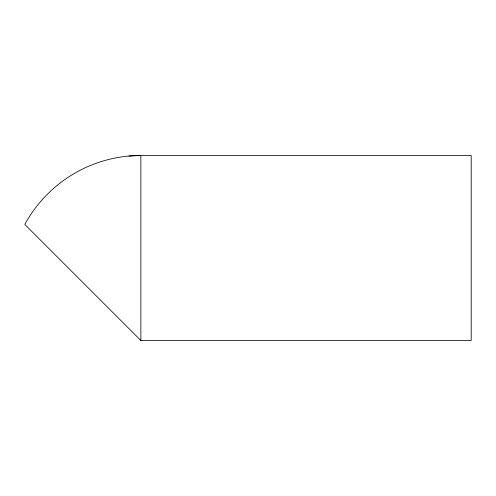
<?xml version="1.0" encoding="UTF-8"?>
<svg xmlns="http://www.w3.org/2000/svg" width="496" height="496" viewBox="0 0 496 496"><rect width="100%" height="100%" fill="white"/><g stroke="black" fill="none" stroke-linecap="round" stroke-linejoin="round"><path stroke-width="0.74" d="M129.059 156.029L140.852 155.502L471.2 155.502L471.2 340.498L140.852 340.498L24.8 224.446A132.141 132.141 0 0 1 140.852 155.502L140.852 340.498"/></g></svg>
